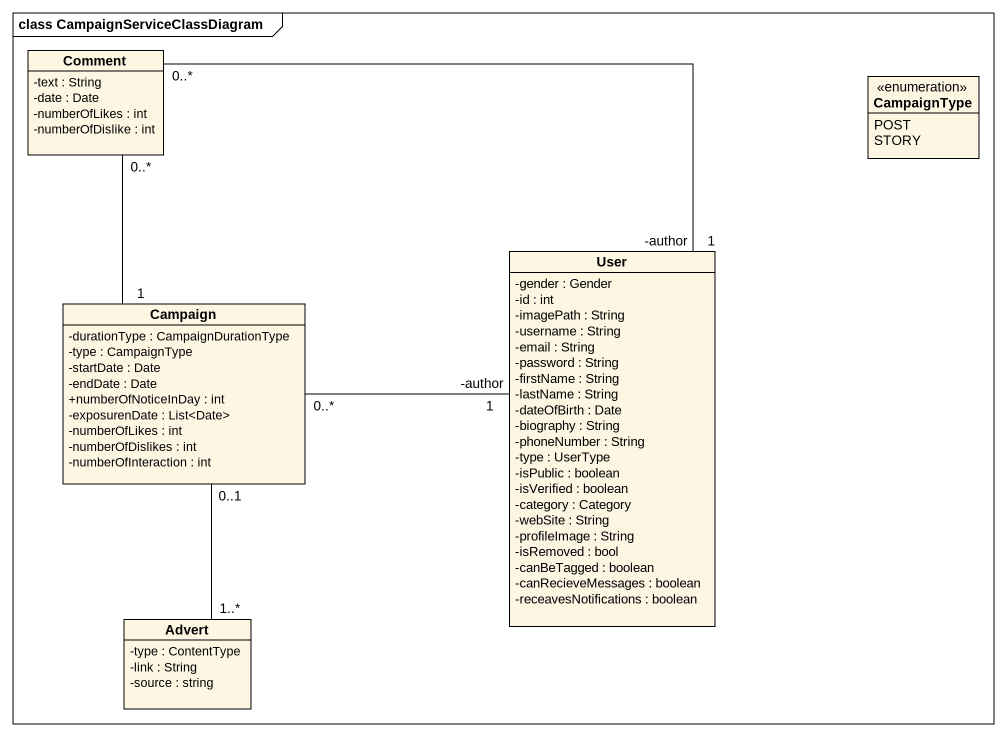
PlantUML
@startuml
mainframe class CampaignServiceClassDiagram
hide circle
hide empty members
skinparam classAttributeIconSize 0
class Comment {
  -text : String
  -date : Date
  -numberOfLikes : int
  -numberOfDislike : int
}
enum CampaignType {
  POST
  STORY
}
class User {
  -gender : Gender
  -id : int
  -imagePath : String
  -username : String
  -email : String
  -password : String
  -firstName : String
  -lastName : String
  -dateOfBirth : Date
  -biography : String
  -phoneNumber : String
  -type : UserType
  -isPublic : boolean
  -isVerified : boolean
  -category : Category
  -webSite : String
  -profileImage : String
  -isRemoved : bool
  -canBeTagged : boolean
  -canRecieveMessages : boolean
  -receavesNotifications : boolean
}
class Campaign {
  -durationType : CampaignDurationType
  -type : CampaignType
  -startDate : Date
  -endDate : Date
  +numberOfNoticeInDay : int
  -exposurenDate : List<Date>
  -numberOfLikes : int
  -numberOfDislikes : int
  -numberOfInteraction : int
}
class Advert {
  -type : ContentType
  -link : String
  -source : string
}
Comment "0..*" -- "-author\n1" User
Campaign "1" -up- "0..*" Comment
Campaign "0..*" -right- "1\n-author" User
Campaign "0..1" -- "1..*" Advert
@enduml
